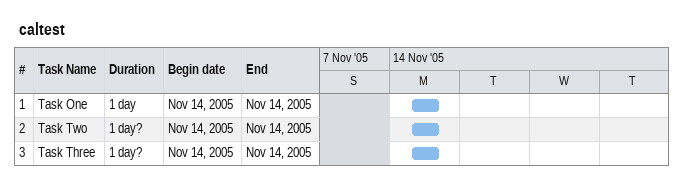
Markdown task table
caltest

| ID | Task | Duration | Start | Finish |
|---|---|---|---|---|
| 1 | Task One | 1d | 2005-11-14 | 2005-11-14 |
| 2 | Task Two | 1d? | 2005-11-14 | 2005-11-14 |
| 3 | Task Three | 1d? | 2005-11-14 | 2005-11-14 |
